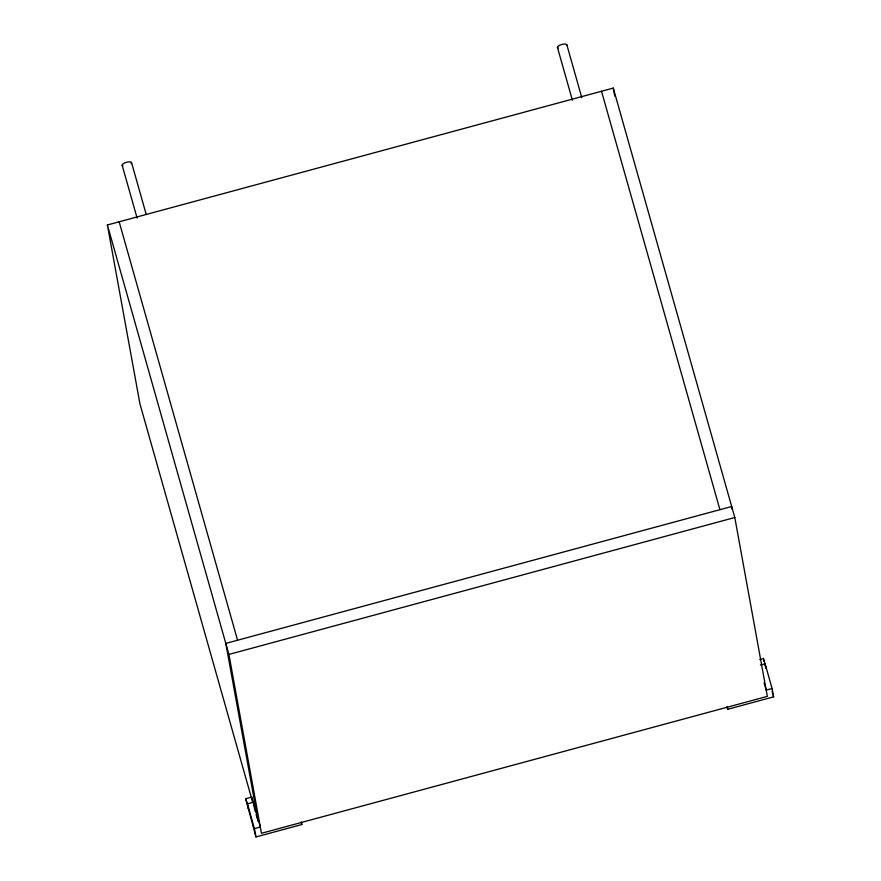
<?xml version="1.0" encoding="UTF-8"?>
<svg xmlns="http://www.w3.org/2000/svg" width="881" height="881" viewBox="0 0 881 881"><rect width="100%" height="100%" fill="white"/><g stroke="black" fill="none" stroke-linecap="round" stroke-linejoin="round"><path stroke-width="1.32" d="M107.394 224.985L613.275 88.078L734.798 517.521L767.34 696.364L261.459 833.283L228.917 654.429L107.394 224.985L139.936 403.828L252.726 802.404M228.917 654.429L734.798 517.521M301.456 822.458L301.842 824.528L255.953 836.95L245.667 798.715L250.369 797.448M759.774 659.572L762.131 658.944M245.667 798.715L247.429 803.857L253.321 802.261L260.324 827.039L254.444 828.636L255.953 836.95M760.369 665.034L765.082 663.756L772.086 688.535L773.606 696.86L727.717 709.271L726.99 706.683M772.086 688.535L766.206 690.131L764.124 682.786M766.052 668.492L765.996 667.996M254.213 806.754L254.135 806.115M765.082 663.756L763.331 658.173L763.904 661.29M253.321 802.261L251.481 796.6L252.142 799.794M772.13 691.673L773.606 696.86M601.514 91.261L719.92 509.692M566.857 44.854L581.812 97.725M557.442 47.398L572.408 100.269M131.566 162.666L146.147 214.204M122.151 165.21L137.117 218.081M301.104 821.94L301.842 824.528M119.166 221.803L237.573 640.234M254.224 807.701L255.347 811.676M256.096 814.319L258.001 821.048M247.429 803.857L254.444 828.636M765.754 667.501L765.16 665.122L765.776 667.17M253.893 805.212L253.42 803.637L254.014 805.663M248.013 806.798C246.537 801.941 249.466 812.007 247.99 807.15M732.177 509.196L731.682 506.509L225.8 643.416L258.122 821.015M727.343 707.19L727.717 709.271M613.275 88.078L614.751 96.139M122.933 165.87A4.879 1.685 -15.8 0 1 126.556 162.269A4.879 1.685 -15.8 0 1 131.082 163.668M558.224 48.059A4.879 1.685 -15.8 0 1 561.241 44.645A4.879 1.685 -15.8 0 1 566.769 45.327"/></g></svg>
